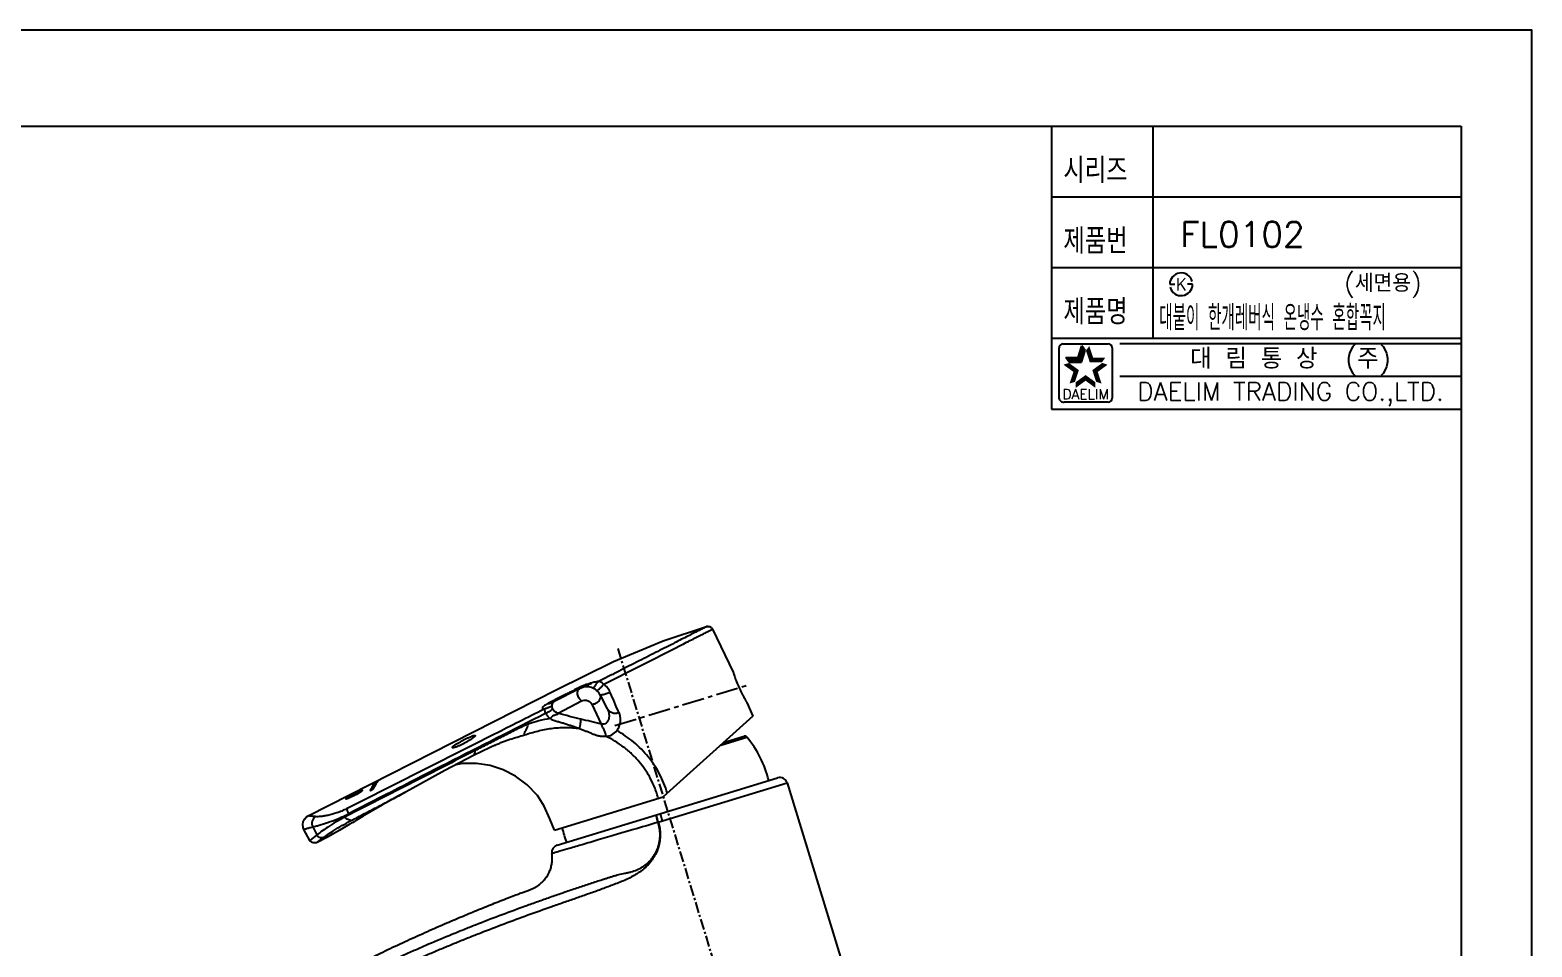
# Model space of a CAD drawing. Extents: x 7342 to 7936, y -141 to 279.
# Drawn here: x 7638.7 to 7935.7, y 97.5 to 278.9 of the extents above; entities that cross this region are included whole.
import ezdxf
from ezdxf.enums import TextEntityAlignment as Align

# ---------------------------------------------------------------- set-up
doc = ezdxf.new("R2010")
doc.units = 0
doc.header["$LTSCALE"] = 7
doc.header["$MEASUREMENT"] = 0
doc.linetypes.add('CENTER', pattern=[2, 1.25, -0.25, 0.25, -0.25])
doc.layers.get('0').update_dxf_attribs({"color": 2, "linetype": 'CONTINUOUS'})
for name, color, linetype in [('02___PRT_ALL_AXES', 7, 'CONTINUOUS'), ('03___PRT_ALL_CURVES', 7, 'CONTINUOUS'), ('08_ALL_FEATURES', 7, 'CONTINUOUS'), ('7_ALL_FEATURES', 7, 'CONTINUOUS'), ('CL', 1, 'CENTER'), ('D', 2, 'CONTINUOUS'), ('TXT', 5, 'CONTINUOUS')]:
    doc.layers.add(name, color=color, linetype=linetype)
doc.styles.add('GHS', font='ROMANS.shx', dxfattribs={"bigfont": 'GHS.shx'})
doc.styles.add('ROMANS', font='romans', dxfattribs={"bigfont": 'GHS.shx'})

msp = doc.modelspace()

# ---------------------------------------------------------------- linework, layer by layer
at = {"color": 7}
for p, q in [((7840.66, 259.9), (7840.66, 203.9)), ((7860.66, 259.9), (7860.66, 217.9)), ((7840.66, 245.9), (7921.66, 245.9)), ((7840.66, 231.9), (7921.66, 231.9)), ((7840.66, 217.9), (7921.66, 217.9)), ((7840.66, 203.9), (7921.66, 203.9))]:
    msp.add_line(p, q, dxfattribs=at)
at = {"color": 2, "linetype": 'Continuous'}
for p, q in [((7854.16, 216.9), (7921.66, 216.9)), ((7842.14, 206.04), (7842.14, 216.04)), ((7842.89, 216.79), (7851.89, 216.79)), ((7852.64, 216.04), (7852.64, 206.04)), ((7854.16, 210.4), (7921.66, 210.4)), ((7851.89, 205.29), (7843.14, 205.29))]:
    msp.add_line(p, q, dxfattribs=at)
at = {"color": 2}
for p, q in [((7843.48, 214.09), (7845.9, 214.09)), ((7844.14, 213.17), (7843.48, 214.09)), ((7845.9, 214.09), (7846.65, 216.39)), ((7846.57, 213.17), (7847.32, 215.48)), ((7847.32, 215.48), (7846.65, 216.39)), ((7844.14, 213.17), (7846.57, 213.17))]:
    msp.add_line(p, q, dxfattribs=at)
at = {"color": 7, "linetype": 'Continuous'}
for p, q in [((7775.29, 137.43), (7780.4, 139)), ((7775.82, 137.91), (7779.87, 139.15)), ((7763.39, 123.86), (7786.5, 130.93)), ((7763.74, 122.4), (7788.37, 129.93)), ((7742.9, 117.6), (7762.54, 123.61))]:
    msp.add_line(p, q, dxfattribs=at)
at = {"linetype": 'Continuous'}
msp.add_lwpolyline([(7341.66, -141.1), (7935.66, -141.1), (7935.66, 278.9), (7341.66, 278.9)], close=True, dxfattribs=at)
at = {"color": 2, "linetype": 'Continuous'}
for centre, radius, start, end in [((7842.89, 216.04), 0.75, 90, 180), ((7851.89, 216.04), 0.75, 0, 90), ((7843.01, 206.16), 0.884, 188.1301, 278.1301), ((7851.89, 206.04), 0.75, 270, 0)]:
    msp.add_arc(centre, radius, start, end, dxfattribs=at)
at = {"color": 7, "linetype": 'Continuous'}
for centre, radius, start, end in [((7780.01, 138.67), 0.5, 40.1165, 107), ((7743.34, 116.17), 1.5, 106.9995, 188.5108)]:
    msp.add_arc(centre, radius, start, end, dxfattribs=at)
for points, knots in [([(7762.85, 122.13), (7760.12, 121.33), (7756.18, 120.17), (7751.18, 118.68), (7748.06, 117.76), (7745.53, 117.02), (7743.82, 116.52), (7742.81, 116.22), (7742.29, 116.07), (7741.99, 115.98), (7741.86, 115.95)], [0, 0, 0, 0, 0.390439, 0.563372, 0.714323, 0.836364, 0.925806, 0.957809, 0.981026, 1, 1, 1, 1]), ([(7694.16, 86.92), (7695.17, 87.94), (7696.81, 89.36), (7699.1, 91.09), (7700.87, 92.32), (7702.69, 93.48), (7704.56, 94.55), (7706.48, 95.53), (7708.42, 96.47), (7710.37, 97.4), (7712.97, 98.61), (7716.26, 100.11), (7720, 101.76), (7723.44, 103.24), (7726.08, 104.33), (7728.13, 105.17), (7729.69, 105.8), (7731.24, 106.42), (7732.85, 107.05), (7734.24, 107.58), (7735.38, 108.01), (7736.2, 108.31), (7736.94, 108.59), (7737.57, 108.84), (7738.12, 109.05), (7738.6, 109.29), (7739.05, 109.57), (7739.63, 109.99), (7740.15, 110.48), (7740.61, 111.03), (7740.9, 111.47), (7741.14, 111.86), (7741.32, 112.23), (7741.48, 112.6), (7741.63, 113), (7741.75, 113.42), (7741.83, 113.83), (7741.91, 114.39), (7741.95, 115.1), (7741.9, 115.67), (7741.86, 115.95)], [0, 0, 0, 0, 0.074435, 0.111672, 0.148923, 0.18617, 0.223388, 0.260587, 0.29781, 0.335065, 0.372336, 0.446535, 0.522016, 0.584165, 0.640425, 0.66992, 0.698993, 0.727421, 0.756732, 0.788367, 0.804449, 0.819798, 0.833713, 0.845493, 0.854897, 0.864063, 0.8733, 0.882512, 0.900937, 0.910115, 0.91948, 0.928107, 0.933723, 0.941038, 0.948785, 0.956138, 0.963355, 0.970669, 0.985347, 1, 1, 1, 1])]:
    msp.add_open_spline(points, degree=3, knots=knots, dxfattribs=at)
at = {"color": 2}
for points in [[(7843.48, 214.09), (7844.14, 213.17), (7845.9, 214.09), (7846.57, 213.17)], [(7845.9, 214.09), (7846.57, 213.17), (7846.65, 216.39), (7847.32, 215.48)], [(7848.13, 216.39), (7847.46, 215.48), (7848.88, 214.09), (7848.21, 213.17)], [(7848.88, 214.09), (7848.21, 213.17), (7851.3, 214.09), (7850.64, 213.17)], [(7844.98, 211.26), (7846.06, 211.61), (7843.02, 212.68), (7844.1, 213.03)], [(7844.23, 208.95), (7845.31, 209.3), (7844.98, 211.26), (7846.06, 211.61)], [(7851.76, 212.68), (7850.68, 213.03), (7849.8, 211.26), (7848.72, 211.61)], [(7849.8, 211.26), (7848.72, 211.61), (7850.55, 208.95), (7849.47, 209.3)], [(7847.39, 209.51), (7847.39, 210.64), (7845.43, 208.08), (7845.43, 209.21)], [(7849.35, 208.08), (7849.35, 209.21), (7847.39, 209.51), (7847.39, 210.64)]]:
    msp.add_solid(points, dxfattribs=at)
at = {"layer": '02___PRT_ALL_AXES', "color": 7, "linetype": 'Continuous'}
for start, end in [(13.5268, 40.1165), (192.2547, 200.4732)]:
    msp.add_arc((7764.37, 125.49), 20.95, start, end, dxfattribs=at)
msp.add_open_spline([(7777.72, 151.83), (7777.75, 151.75), (7777.84, 151.44), (7778.05, 150.79), (7778.4, 149.84), (7778.78, 148.94), (7779.13, 148.18), (7779.4, 147.64), (7779.66, 147.15), (7779.9, 146.72), (7780.07, 146.41), (7780.2, 146.2), (7780.27, 146.08), (7780.33, 145.98), (7780.37, 145.92), (7780.39, 145.87), (7780.4, 145.86), (7780.41, 145.85)], degree=3, knots=[0, 0, 0, 0, 0.03891, 0.147647, 0.309586, 0.499833, 0.596578, 0.689613, 0.775563, 0.8513, 0.913943, 0.939535, 0.960909, 0.977827, 0.990074, 0.997492, 1, 1, 1, 1], dxfattribs=at)
at = {"layer": '03___PRT_ALL_CURVES', "color": 7, "linetype": 'Continuous'}
for p, q in [((7723.9, 138.16), (7724.8, 138.62)), ((7724.99, 138.02), (7724.09, 137.54)), ((7701.83, 127.04), (7703.52, 127.86)), ((7703.76, 128.25), (7701.99, 127.39))]:
    msp.add_line(p, q, dxfattribs=at)
for points, knots in [([(7724.09, 137.54), (7724, 137.5), (7723.82, 137.41), (7723.58, 137.29), (7723.35, 137.19), (7723.14, 137.1), (7722.94, 137.03), (7722.76, 136.97), (7722.6, 136.92), (7722.46, 136.89), (7722.34, 136.88), (7722.25, 136.88), (7722.19, 136.91), (7722.17, 136.95), (7722.19, 137.02), (7722.26, 137.1), (7722.36, 137.2), (7722.5, 137.31), (7722.68, 137.44), (7722.95, 137.62), (7723.36, 137.86), (7723.72, 138.06), (7723.9, 138.16)], [0, 0, 0, 0, 0.045455, 0.090909, 0.136364, 0.181818, 0.227273, 0.272727, 0.318182, 0.363636, 0.409091, 0.454545, 0.5, 0.545455, 0.590909, 0.636364, 0.681818, 0.727273, 0.772727, 0.818182, 0.909091, 1, 1, 1, 1]), ([(7724.8, 138.62), (7724.98, 138.71), (7725.33, 138.89), (7725.71, 139.05), (7725.98, 139.16), (7726.16, 139.23), (7726.32, 139.28), (7726.45, 139.32), (7726.56, 139.34), (7726.64, 139.33), (7726.69, 139.31), (7726.7, 139.27), (7726.67, 139.2), (7726.6, 139.12), (7726.5, 139.01), (7726.36, 138.89), (7726.19, 138.76), (7725.91, 138.57), (7725.52, 138.31), (7725.17, 138.11), (7724.99, 138.02)], [0, 0, 0, 0, 0.090909, 0.181818, 0.227273, 0.272727, 0.318182, 0.363636, 0.409091, 0.454545, 0.5, 0.545455, 0.590909, 0.636364, 0.681818, 0.727273, 0.772727, 0.818182, 0.909091, 1, 1, 1, 1]), ([(7703.52, 127.86), (7703.57, 127.89), (7703.66, 127.94), (7703.8, 128.02), (7703.94, 128.1), (7704.06, 128.17), (7704.16, 128.25), (7704.25, 128.31), (7704.32, 128.37), (7704.37, 128.41), (7704.39, 128.44), (7704.38, 128.46), (7704.36, 128.47), (7704.32, 128.47), (7704.26, 128.46), (7704.18, 128.43), (7704.09, 128.4), (7703.96, 128.34), (7703.84, 128.29), (7703.76, 128.25)], [0, 0, 0, 0, 0.055556, 0.111111, 0.166667, 0.222222, 0.277778, 0.333333, 0.388889, 0.444444, 0.5, 0.555556, 0.611111, 0.666667, 0.722222, 0.777778, 0.833333, 0.888889, 1, 1, 1, 1]), ([(7705.94, 128.49), (7705.93, 128.48), (7705.93, 128.47), (7705.94, 128.46), (7705.96, 128.45), (7705.99, 128.45), (7706.06, 128.47), (7706.16, 128.5), (7706.28, 128.56), (7706.4, 128.64), (7706.51, 128.71), (7706.55, 128.76), (7706.56, 128.78)], [0, 0, 0, 0, 0.0625, 0.125, 0.1875, 0.25, 0.375, 0.5, 0.625, 0.75, 0.875, 1, 1, 1, 1]), ([(7706.9, 130.15), (7706.89, 130.13), (7706.85, 130.07), (7706.77, 129.94), (7706.64, 129.72), (7706.45, 129.4), (7706.21, 128.99), (7706.03, 128.67), (7705.94, 128.49)], [0, 0, 0, 0, 0.028195, 0.109418, 0.243632, 0.432988, 0.682413, 1, 1, 1, 1]), ([(7701.99, 127.39), (7701.94, 127.36), (7701.84, 127.31), (7701.7, 127.23), (7701.56, 127.15), (7701.43, 127.07), (7701.32, 127), (7701.23, 126.94), (7701.17, 126.89), (7701.13, 126.85), (7701.12, 126.82), (7701.13, 126.8), (7701.16, 126.8), (7701.21, 126.8), (7701.28, 126.82), (7701.37, 126.85), (7701.47, 126.88), (7701.62, 126.94), (7701.74, 126.99), (7701.83, 127.04)], [0, 0, 0, 0, 0.055556, 0.111111, 0.166667, 0.222222, 0.277778, 0.333333, 0.388889, 0.444444, 0.5, 0.555556, 0.611111, 0.666667, 0.722222, 0.777778, 0.833333, 0.888889, 1, 1, 1, 1])]:
    msp.add_open_spline(points, degree=3, knots=knots, dxfattribs=at)
msp.add_open_spline([(7706.56, 128.78), (7706.73, 129.1), (7707.02, 129.62), (7707.32, 130.12), (7707.5, 130.41), (7707.53, 130.47), (7707.53, 130.47)], degree=3, dxfattribs=at)
at = {"layer": '08_ALL_FEATURES', "color": 7, "linetype": 'Continuous'}
for p, q in [((7772.44, 160.86), (7772.44, 160.86)), ((7773.62, 160.35), (7777.72, 151.83)), ((7752.1, 149.5), (7766.64, 156.82)), ((7766.64, 156.82), (7766.71, 156.85)), ((7766.71, 156.85), (7767.19, 157.1)), ((7767.19, 157.1), (7767.47, 157.24)), ((7747.4, 148.64), (7742.15, 145.96)), ((7747.46, 148.66), (7747.63, 148.74)), ((7742.44, 146.35), (7742.26, 146.25)), ((7742.46, 146.36), (7742.44, 146.35)), ((7743.13, 146.69), (7742.46, 146.36)), ((7743.12, 143.7), (7747.71, 146.15)), ((7752.84, 144.57), (7751.44, 147.32)), ((7780.41, 145.85), (7781.59, 143.11)), ((7749.73, 145.49), (7751.63, 141.57)), ((7752.83, 144.58), (7752.84, 144.57)), ((7781.59, 143.11), (7763.86, 127.15)), ((7730.64, 137.4), (7730.71, 137.43)), ((7726.33, 135.33), (7726.33, 135.33)), ((7712.93, 128.13), (7710.7, 126.9)), ((7713.04, 128.19), (7713.02, 128.17)), ((7708.32, 125.55), (7706.11, 124.26)), ((7710.76, 126.93), (7708.23, 125.5)), ((7742.35, 120.57), (7763.86, 127.15)), ((7701.75, 123.61), (7701.65, 123.83)), ((7702.48, 122.1), (7701.79, 121.67)), ((7703.31, 122.6), (7702.4, 122.05)), ((7704.54, 123.34), (7703.21, 122.54)), ((7706.22, 124.33), (7704.43, 123.27)), ((7693.97, 118.53), (7692.81, 120.71)), ((7695.31, 119.6), (7693.97, 118.53)), ((7694.57, 121.22), (7695.36, 119.64)), ((7697.6, 119.28), (7695.33, 118.1)), ((7695.33, 118.1), (7696.63, 119.08))]:
    msp.add_line(p, q, dxfattribs=at)
for points in [[(7693.67, 123.43), (7742.71, 148.33), (7754.04, 153.97), (7763.87, 158.03), (7772.44, 160.86)], [(7772.44, 160.86), (7772.58, 160.9), (7772.84, 160.9), (7773.1, 160.83), (7773.2, 160.78)], [(7730.64, 137.4), (7729.65, 136.94), (7727.97, 136.13), (7726.33, 135.33)], [(7726.33, 135.33), (7720.66, 132.38), (7713.77, 128.58), (7712.93, 128.13)], [(7742.35, 120.57), (7741.46, 122.8), (7740.32, 125.33), (7738.98, 127.47), (7736.98, 129.55), (7734.67, 131.27), (7732.23, 132.52), (7729.64, 133.36), (7726.92, 133.78), (7724.21, 133.75), (7722.84, 133.51)], [(7692.81, 120.71), (7692.65, 121.1), (7692.58, 121.68), (7692.67, 122.25), (7692.93, 122.78), (7693.33, 123.21), (7693.67, 123.43)], [(7701.79, 121.67), (7699.81, 120.5), (7697.6, 119.28)], [(7695.33, 118.1), (7695.19, 118.06), (7695.01, 118.05), (7694.83, 118.06), (7694.66, 118.1), (7694.48, 118.16), (7694.32, 118.23), (7694.18, 118.31), (7694.06, 118.41), (7693.97, 118.53)]]:
    msp.add_lwpolyline(points, dxfattribs=at)
for centre, radius, start, end in [((7772.72, 159.91), 1, 26.6099, 106.4418), ((7755.76, 130.77), 19.93, 114.921, 115.0775), ((7748.76, 145.96), 3, 26.9704, 116.9714), ((7749.6, 144.18), 4.97, 113.3257, 114.8338), ((7903, -173.84), 358.18, 116.6644, 116.863), ((7700.19, 235.31), 98.46, 297.6133, 297.8265), ((12715.95, -9670.71), 11003.47, 116.88208, 117.11012), ((7744.57, 121.81), 21.07, 98.3144, 110.928), ((7722.26, 83.27), 45.26, 116.9539, 118.1726), ((7711.29, 99.47), 25.7, 128.3191, 128.4612)]:
    msp.add_arc(centre, radius, start, end, dxfattribs=at)
for points, knots in [([(7772.44, 160.86), (7772.43, 160.86), (7772.42, 160.85), (7772.4, 160.84), (7772.37, 160.83), (7772.33, 160.8), (7772.27, 160.77), (7772.16, 160.72), (7772, 160.63), (7771.76, 160.51), (7771.48, 160.37), (7771.14, 160.2), (7770.6, 159.92), (7769.8, 159.51), (7768.71, 158.96), (7767.45, 158.31), (7766.03, 157.59), (7764.46, 156.79), (7762.14, 155.61), (7759.02, 154.03), (7756.13, 152.56), (7754.13, 151.54), (7752.78, 150.85), (7751.77, 150.34), (7751.09, 150)], [0, 0, 0, 0, 0.001004, 0.002109, 0.002951, 0.004988, 0.00788, 0.011306, 0.019928, 0.030957, 0.044346, 0.060062, 0.078077, 0.120808, 0.172123, 0.231499, 0.298313, 0.371887, 0.451396, 0.624676, 0.81033, 0.857711, 0.905197, 1, 1, 1, 1]), ([(7767.47, 157.24), (7767.93, 157.47), (7768.8, 157.91), (7770.03, 158.53), (7770.94, 158.99), (7771.59, 159.32), (7772.01, 159.53), (7772.38, 159.72), (7772.7, 159.88), (7772.97, 160.02), (7773.17, 160.12), (7773.31, 160.19), (7773.39, 160.23), (7773.46, 160.27), (7773.51, 160.3), (7773.56, 160.32), (7773.58, 160.34), (7773.6, 160.35), (7773.61, 160.35), (7773.61, 160.35), (7773.62, 160.35), (7773.62, 160.35)], [0, 0, 0, 0, 0.225209, 0.424972, 0.597258, 0.672578, 0.74045, 0.800707, 0.853197, 0.897806, 0.934465, 0.949785, 0.963083, 0.974348, 0.983575, 0.990756, 0.995886, 0.997683, 0.998967, 0.999738, 1, 1, 1, 1]), ([(7747.31, 148.82), (7747.12, 148.73), (7746.73, 148.54), (7746.35, 148.34), (7746.15, 148.24)], [0, 0, 0, 0, 0.4956, 1, 1, 1, 1]), ([(7747.23, 148.69), (7747.17, 148.64), (7747.05, 148.55), (7746.78, 148.36), (7746.56, 148.23), (7746.41, 148.15)], [0, 0, 0, 0, 0.219148, 0.470867, 1, 1, 1, 1]), ([(7747.71, 146.15), (7747.5, 146.31), (7747.15, 146.72), (7746.93, 147.35), (7746.92, 147.86), (7747, 148.19), (7747.16, 148.47), (7747.32, 148.59), (7747.4, 148.64)], [0, 0, 0, 0, 0.272094, 0.548941, 0.677414, 0.794605, 0.900823, 1, 1, 1, 1]), ([(7747.29, 148.75), (7747.28, 148.75), (7747.26, 148.73), (7747.24, 148.71), (7747.23, 148.69)], [0, 0, 0, 0, 0.238091, 1, 1, 1, 1]), ([(7747.36, 148.85), (7747.36, 148.84), (7747.35, 148.82), (7747.33, 148.8), (7747.32, 148.79)], [0, 0, 0, 0, 0.23006, 1, 1, 1, 1]), ([(7749.73, 149.7), (7749.56, 149.66), (7749.2, 149.56), (7748.63, 149.38), (7748.01, 149.14), (7747.59, 148.95), (7747.36, 148.85)], [0, 0, 0, 0, 0.212557, 0.442192, 0.70706, 1, 1, 1, 1]), ([(7747.63, 148.74), (7747.69, 148.77), (7747.94, 148.87), (7748.19, 148.97), (7748.39, 149.05)], [0, 0, 0, 0, 0.228578, 1, 1, 1, 1]), ([(7748.39, 149.05), (7748.64, 149.14), (7749, 149.29), (7749.45, 149.51), (7749.64, 149.64), (7749.73, 149.7)], [0, 0, 0, 0, 0.532892, 0.780301, 1, 1, 1, 1]), ([(7751.09, 150), (7750.98, 149.98), (7750.53, 149.9), (7750.07, 149.8), (7749.73, 149.7)], [0, 0, 0, 0, 0.232951, 1, 1, 1, 1]), ([(7751.09, 150), (7750.92, 149.87), (7750.7, 149.66), (7750.46, 149.34), (7750.33, 149.13), (7750.24, 148.98), (7750.17, 148.87), (7750.13, 148.8), (7750.09, 148.75), (7750.05, 148.72), (7750.01, 148.7), (7749.98, 148.71), (7749.97, 148.71)], [0, 0, 0, 0, 0.364977, 0.52699, 0.671637, 0.79441, 0.846009, 0.890292, 0.926872, 0.955868, 0.978761, 1, 1, 1, 1]), ([(7750.68, 148.27), (7750.7, 148.25), (7750.77, 148.24), (7750.88, 148.27), (7751.02, 148.35), (7751.27, 148.55), (7751.64, 148.93), (7751.93, 149.29), (7752.1, 149.5)], [0, 0, 0, 0, 0.042953, 0.100799, 0.18242, 0.290667, 0.589882, 1, 1, 1, 1]), ([(7752.1, 149.5), (7752, 149.57), (7751.83, 149.71), (7751.57, 149.88), (7751.32, 149.99), (7751.16, 150.01), (7751.09, 150)], [0, 0, 0, 0, 0.309517, 0.586878, 0.81474, 1, 1, 1, 1]), ([(7753.34, 147.9), (7753.21, 148.22), (7752.85, 148.81), (7752.36, 149.29), (7752.1, 149.5)], [0, 0, 0, 0, 0.500047, 1, 1, 1, 1]), ([(7741.15, 145.7), (7741.01, 145.62), (7740.74, 145.47), (7740.39, 145.24), (7740.16, 145.06), (7740.03, 144.92), (7739.98, 144.82), (7739.95, 144.71), (7740.03, 144.6), (7740.14, 144.55), (7740.23, 144.52), (7740.28, 144.51)], [0, 0, 0, 0, 0.239869, 0.462911, 0.633846, 0.693999, 0.740218, 0.8045, 0.858691, 0.922772, 1, 1, 1, 1]), ([(7742.15, 145.96), (7742.07, 145.92), (7741.92, 145.85), (7741.72, 145.74), (7741.54, 145.66), (7741.4, 145.61), (7741.3, 145.58), (7741.22, 145.58), (7741.18, 145.6), (7741.15, 145.63), (7741.15, 145.67), (7741.15, 145.7)], [0, 0, 0, 0, 0.233408, 0.433052, 0.59726, 0.725971, 0.820604, 0.885592, 0.911212, 0.936471, 1, 1, 1, 1]), ([(7741.91, 145.23), (7741.91, 145.35), (7741.95, 145.58), (7742.05, 145.79), (7742.12, 145.87)], [0, 0, 0, 0, 0.531804, 1, 1, 1, 1]), ([(7742.12, 145.87), (7742.14, 145.89), (7742.2, 145.97), (7742.29, 146.03), (7742.35, 146.07)], [0, 0, 0, 0, 0.255887, 1, 1, 1, 1]), ([(7745.83, 148.07), (7745.6, 147.95), (7744.71, 147.49), (7743.8, 147.03), (7743.13, 146.69)], [0, 0, 0, 0, 0.250725, 1, 1, 1, 1]), ([(7743.13, 146.69), (7743.13, 146.68), (7743.13, 146.66), (7743.15, 146.62), (7743.21, 146.61), (7743.28, 146.61), (7743.35, 146.62), (7743.41, 146.63), (7743.44, 146.64), (7743.47, 146.65), (7743.48, 146.65), (7743.49, 146.66), (7743.5, 146.66), (7743.5, 146.66), (7743.5, 146.65), (7743.5, 146.65), (7743.49, 146.65), (7743.47, 146.64), (7743.46, 146.63), (7743.45, 146.62)], [0, 0, 0, 0, 0.06693, 0.123141, 0.2479, 0.409494, 0.586301, 0.670133, 0.744948, 0.806164, 0.830234, 0.849186, 0.862479, 0.869706, 0.872576, 0.880905, 0.897105, 0.921933, 1, 1, 1, 1]), ([(7746.41, 148.15), (7746.36, 148.12), (7746.2, 148.03), (7746.04, 147.94), (7745.92, 147.88)], [0, 0, 0, 0, 0.3086, 1, 1, 1, 1]), ([(7747.71, 146.15), (7747.86, 146.23), (7748.25, 146.36), (7748.87, 146.3), (7749.41, 145.98), (7749.65, 145.65), (7749.73, 145.49)], [0, 0, 0, 0, 0.226174, 0.500036, 0.773881, 1, 1, 1, 1]), ([(7749.73, 145.49), (7749.99, 145.5), (7750.51, 145.63), (7751.06, 146.01), (7751.37, 146.41), (7751.5, 146.73), (7751.53, 147.04), (7751.48, 147.24), (7751.44, 147.32)], [0, 0, 0, 0, 0.272095, 0.548942, 0.677414, 0.794605, 0.900823, 1, 1, 1, 1]), ([(7751.44, 147.32), (7751.44, 147.32), (7751.44, 147.32), (7751.44, 147.32), (7751.45, 147.33), (7751.46, 147.33), (7751.48, 147.33), (7751.51, 147.33), (7751.55, 147.34), (7751.62, 147.35), (7751.71, 147.37), (7751.83, 147.4), (7751.96, 147.43), (7752.11, 147.47), (7752.33, 147.53), (7752.62, 147.63), (7752.98, 147.76), (7753.22, 147.85), (7753.34, 147.9)], [0, 0, 0, 0, 0.000708, 0.002933, 0.006804, 0.012448, 0.019994, 0.02958, 0.055485, 0.091375, 0.138065, 0.195893, 0.264627, 0.342589, 0.427863, 0.612322, 0.805159, 1, 1, 1, 1]), ([(7740.28, 144.51), (7737.03, 142.86), (7728.9, 138.74), (7715.9, 132.16), (7706.14, 127.25), (7701.27, 124.81)], [0, 0, 0, 0, 0.250541, 0.625693, 1, 1, 1, 1]), ([(7740.28, 144.51), (7740.36, 144.56), (7740.53, 144.65), (7740.78, 144.75), (7741.02, 144.83), (7741.24, 144.89), (7741.43, 144.95), (7741.66, 145.05), (7741.82, 145.15), (7741.91, 145.23)], [0, 0, 0, 0, 0.156958, 0.314328, 0.457593, 0.58015, 0.688967, 0.792279, 1, 1, 1, 1]), ([(7740.67, 143.71), (7740.63, 143.8), (7740.56, 143.98), (7740.48, 144.23), (7740.41, 144.41), (7740.32, 144.5), (7740.28, 144.51)], [0, 0, 0, 0, 0.334963, 0.635224, 0.861529, 1, 1, 1, 1]), ([(7742.02, 144.6), (7741.95, 144.52), (7741.77, 144.35), (7741.33, 144.03), (7740.95, 143.82), (7740.67, 143.71)], [0, 0, 0, 0, 0.199856, 0.446631, 1, 1, 1, 1]), ([(7740.67, 143.71), (7740.75, 143.49), (7740.99, 143.09), (7741.34, 142.78), (7741.53, 142.65)], [0, 0, 0, 0, 0.499914, 1, 1, 1, 1]), ([(7743.12, 143.7), (7743.12, 143.68), (7743.11, 143.63), (7743.07, 143.57), (7743.01, 143.52), (7742.9, 143.46), (7742.73, 143.4), (7742.51, 143.33), (7742.25, 143.24), (7741.99, 143.11), (7741.73, 142.92), (7741.59, 142.75), (7741.53, 142.65)], [0, 0, 0, 0, 0.035468, 0.070317, 0.108456, 0.151856, 0.255843, 0.379948, 0.518739, 0.667952, 0.826824, 1, 1, 1, 1]), ([(7741.53, 142.65), (7741.63, 142.58), (7741.8, 142.49), (7742.04, 142.39), (7742.22, 142.33), (7742.4, 142.28), (7742.65, 142.21), (7742.95, 142.11), (7743.32, 142), (7743.69, 141.89), (7744.06, 141.79), (7744.54, 141.64), (7745.15, 141.45), (7746.12, 141.12), (7746.84, 140.86), (7747.32, 140.69)], [0, 0, 0, 0, 0.062536, 0.09382, 0.125084, 0.156345, 0.187609, 0.250138, 0.312662, 0.375178, 0.437671, 0.500162, 0.625142, 0.750114, 1, 1, 1, 1]), ([(7742.02, 144.6), (7742, 144.65), (7741.95, 144.78), (7741.92, 144.99), (7741.91, 145.15), (7741.91, 145.23)], [0, 0, 0, 0, 0.257657, 0.638209, 1, 1, 1, 1]), ([(7743.12, 143.7), (7742.89, 143.77), (7742.43, 143.98), (7742.12, 144.38), (7742.02, 144.6)], [0, 0, 0, 0, 0.506347, 1, 1, 1, 1]), ([(7747.55, 142.55), (7746.81, 142.72), (7745.33, 143.09), (7743.86, 143.5), (7743.12, 143.7)], [0, 0, 0, 0, 0.498714, 1, 1, 1, 1]), ([(7752.84, 144.56), (7752.99, 144.26), (7753.15, 143.76), (7753.17, 143.09), (7753.11, 142.59), (7752.94, 142.12), (7752.61, 141.73), (7752.14, 141.51), (7751.79, 141.53), (7751.63, 141.57)], [0, 0, 0, 0, 0.253543, 0.379268, 0.503342, 0.626112, 0.749607, 0.874173, 1, 1, 1, 1]), ([(7752.84, 144.56), (7752.84, 144.57), (7752.84, 144.57), (7752.84, 144.57), (7752.85, 144.56), (7752.85, 144.55), (7752.86, 144.55)], [0, 0, 0, 0, 0.15092, 0.204788, 0.479137, 1, 1, 1, 1]), ([(7752.86, 144.55), (7752.86, 144.54), (7752.88, 144.52), (7752.9, 144.5), (7752.91, 144.48)], [0, 0, 0, 0, 0.183358, 1, 1, 1, 1]), ([(7752.91, 144.48), (7753, 144.36), (7753.25, 144.11), (7753.66, 143.85), (7754.09, 143.73), (7754.56, 143.71), (7754.9, 143.8), (7755.11, 143.89)], [0, 0, 0, 0, 0.176207, 0.435393, 0.575816, 0.717385, 1, 1, 1, 1]), ([(7754.69, 140.27), (7754.89, 140.52), (7755.21, 141.07), (7755.44, 142.01), (7755.42, 142.98), (7755.24, 143.6), (7755.11, 143.89)], [0, 0, 0, 0, 0.249183, 0.499144, 0.749516, 1, 1, 1, 1]), ([(7737.05, 141.48), (7736.6, 141.31), (7735.7, 140.93), (7734.41, 140.27), (7733.12, 139.61), (7731.4, 138.74), (7729.24, 137.64), (7727.52, 136.76), (7726.66, 136.32)], [0, 0, 0, 0, 0.125093, 0.250136, 0.375165, 0.500188, 0.75015, 1, 1, 1, 1]), ([(7736.46, 139.44), (7736.43, 139.5), (7736.42, 139.6), (7736.44, 139.74), (7736.5, 139.9), (7736.6, 140.12), (7736.75, 140.4), (7736.9, 140.68), (7737.05, 141.03), (7737.11, 141.33), (7737.05, 141.48)], [0, 0, 0, 0, 0.083536, 0.134103, 0.191453, 0.32369, 0.471143, 0.622207, 0.765591, 1, 1, 1, 1]), ([(7736.46, 139.44), (7737.33, 139.71), (7739.08, 140.24), (7741.78, 140.78), (7744.55, 140.96), (7746.4, 140.83), (7747.32, 140.69)], [0, 0, 0, 0, 0.247277, 0.496856, 0.748036, 1, 1, 1, 1]), ([(7747.32, 140.69), (7747.44, 141.03), (7747.53, 141.54), (7747.56, 142.17), (7747.56, 142.43), (7747.55, 142.55)], [0, 0, 0, 0, 0.577134, 0.81887, 1, 1, 1, 1]), ([(7747.32, 140.69), (7747.53, 140.61), (7747.96, 140.45), (7748.59, 140.2), (7749.12, 139.99), (7749.54, 139.81), (7749.85, 139.67), (7750.16, 139.54), (7750.59, 139.39), (7751.14, 139.25), (7751.81, 139.16), (7752.27, 139.14), (7752.49, 139.15)], [0, 0, 0, 0, 0.125451, 0.25084, 0.376166, 0.438806, 0.501432, 0.564006, 0.626485, 0.751152, 0.875616, 1, 1, 1, 1]), ([(7751.63, 141.57), (7750.95, 141.74), (7749.59, 142.07), (7748.23, 142.38), (7747.55, 142.55)], [0, 0, 0, 0, 0.500579, 1, 1, 1, 1]), ([(7751.63, 141.57), (7751.63, 141.5), (7751.66, 141.35), (7751.76, 141.12), (7751.89, 140.87), (7752.11, 140.47), (7752.37, 139.92), (7752.48, 139.41), (7752.49, 139.15)], [0, 0, 0, 0, 0.079049, 0.17526, 0.288141, 0.414671, 0.69516, 1, 1, 1, 1]), ([(7752.49, 139.15), (7752.91, 139.16), (7753.76, 139.38), (7754.43, 139.94), (7754.69, 140.27)], [0, 0, 0, 0, 0.499109, 1, 1, 1, 1]), ([(7764.69, 127.89), (7764.49, 128.54), (7764.03, 129.82), (7763.18, 131.68), (7762.14, 133.44), (7760.93, 135.09), (7759.57, 136.61), (7758.07, 138), (7756.44, 139.23), (7755.29, 139.94), (7754.69, 140.27)], [0, 0, 0, 0, 0.12505, 0.250122, 0.37518, 0.500255, 0.625289, 0.750275, 0.875255, 1, 1, 1, 1]), ([(7730.71, 137.43), (7730.94, 137.53), (7731.41, 137.74), (7732.12, 138.05), (7732.83, 138.32), (7733.8, 138.65), (7735.01, 139), (7735.98, 139.29), (7736.46, 139.44)], [0, 0, 0, 0, 0.125908, 0.251831, 0.377719, 0.503368, 0.753067, 1, 1, 1, 1]), ([(7762.91, 126.86), (7762.81, 127.19), (7762.61, 127.85), (7762.14, 129.16), (7761.56, 130.42), (7760.88, 131.63), (7760.14, 132.8), (7759.3, 133.91), (7758.37, 134.95), (7757.64, 135.68), (7756.86, 136.38), (7755.24, 137.68), (7753.75, 138.57), (7752.49, 139.15)], [0, 0, 0, 0, 0.062604, 0.125207, 0.250363, 0.312964, 0.375562, 0.500701, 0.56328, 0.625844, 0.688386, 0.750897, 1, 1, 1, 1]), ([(7726.66, 136.32), (7724.58, 135.26), (7716.28, 131.02), (7707.97, 126.79), (7701.75, 123.61)], [0, 0, 0, 0, 0.250334, 1, 1, 1, 1]), ([(7726.33, 135.33), (7726.33, 135.33), (7726.35, 135.34), (7726.37, 135.37), (7726.4, 135.4), (7726.45, 135.47), (7726.51, 135.57), (7726.59, 135.71), (7726.65, 135.86), (7726.71, 136.06), (7726.7, 136.23), (7726.66, 136.32)], [0, 0, 0, 0, 0.018263, 0.049536, 0.092345, 0.145051, 0.273503, 0.421856, 0.577766, 0.730422, 1, 1, 1, 1]), ([(7702.11, 122.46), (7702.34, 122.57), (7702.79, 122.8), (7703.7, 123.27), (7704.83, 123.85), (7706.18, 124.55), (7707.99, 125.49), (7710.24, 126.68), (7712.03, 127.64), (7712.93, 128.13)], [0, 0, 0, 0, 0.062371, 0.124782, 0.24975, 0.374715, 0.499695, 0.749802, 1, 1, 1, 1]), ([(7701.27, 124.81), (7700.95, 124.66), (7700.31, 124.36), (7699.09, 123.88), (7697.91, 123.55), (7696.83, 123.35), (7696, 123.25), (7695.43, 123.23), (7695.09, 123.26)], [0, 0, 0, 0, 0.166488, 0.325848, 0.612031, 0.734491, 0.840848, 1, 1, 1, 1]), ([(7701.27, 124.81), (7701.27, 124.75), (7701.31, 124.61), (7701.39, 124.38), (7701.5, 124.11), (7701.6, 123.92), (7701.65, 123.83)], [0, 0, 0, 0, 0.167579, 0.406524, 0.693752, 1, 1, 1, 1]), ([(7695.09, 123.26), (7694.97, 123.27), (7694.76, 123.29), (7694.46, 123.32), (7694.21, 123.35), (7694.01, 123.37), (7693.88, 123.39), (7693.8, 123.4), (7693.75, 123.41), (7693.72, 123.42), (7693.69, 123.42), (7693.68, 123.42), (7693.67, 123.43), (7693.67, 123.43)], [0, 0, 0, 0, 0.244501, 0.454182, 0.628358, 0.766645, 0.870662, 0.910592, 0.942875, 0.967809, 0.985615, 0.996339, 1, 1, 1, 1]), ([(7695.09, 123.26), (7694.93, 123.16), (7694.66, 122.89), (7694.43, 122.37), (7694.38, 121.78), (7694.49, 121.4), (7694.57, 121.22)], [0, 0, 0, 0, 0.240079, 0.489703, 0.74522, 1, 1, 1, 1]), ([(7694.57, 121.22), (7694.76, 121.27), (7695.18, 121.38), (7696.16, 121.65), (7697.63, 122.11), (7699.58, 122.84), (7700.94, 123.47), (7701.65, 123.83)], [0, 0, 0, 0, 0.077276, 0.171767, 0.40591, 0.687559, 1, 1, 1, 1]), ([(7700.89, 123.17), (7699.74, 122.55), (7698.18, 121.62), (7696.36, 120.39), (7695.65, 119.87), (7695.36, 119.64)], [0, 0, 0, 0, 0.59667, 0.827872, 1, 1, 1, 1]), ([(7696.63, 119.08), (7696.92, 119.3), (7697.63, 119.8), (7698.85, 120.6), (7700.38, 121.53), (7701.51, 122.14), (7702.11, 122.46)], [0, 0, 0, 0, 0.169695, 0.400999, 0.682579, 1, 1, 1, 1]), ([(7702.11, 122.46), (7702.09, 122.46), (7702.02, 122.49), (7701.82, 122.55), (7701.52, 122.68), (7701.22, 122.84), (7701.01, 123.02), (7700.92, 123.12), (7700.89, 123.17)], [0, 0, 0, 0, 0.056665, 0.153978, 0.426454, 0.732188, 0.874073, 1, 1, 1, 1]), ([(7692.81, 120.71), (7692.81, 120.71), (7692.81, 120.71), (7692.82, 120.71), (7692.83, 120.71), (7692.84, 120.72), (7692.85, 120.72), (7692.88, 120.73), (7692.92, 120.75), (7692.98, 120.77), (7693.05, 120.8), (7693.14, 120.83), (7693.29, 120.88), (7693.5, 120.95), (7693.81, 121.03), (7694.17, 121.13), (7694.43, 121.19), (7694.57, 121.22)], [0, 0, 0, 0, 0.000977, 0.003891, 0.008746, 0.015542, 0.02428, 0.03496, 0.062155, 0.09714, 0.139931, 0.190545, 0.249002, 0.389551, 0.561822, 0.765546, 1, 1, 1, 1]), ([(7696.63, 119.08), (7696.59, 119.06), (7696.48, 119.04), (7696.24, 119.05), (7695.91, 119.15), (7695.61, 119.3), (7695.41, 119.46), (7695.33, 119.55), (7695.31, 119.6)], [0, 0, 0, 0, 0.099227, 0.21629, 0.487994, 0.766791, 0.891838, 1, 1, 1, 1])]:
    msp.add_open_spline(points, degree=3, knots=knots, dxfattribs=at)
for points in [[(7747.32, 148.79), (7747.31, 148.78), (7747.3, 148.76), (7747.29, 148.75)], [(7755.11, 143.89), (7754.45, 145.19), (7754, 146.6), (7753.34, 147.9)]]:
    msp.add_open_spline(points, degree=3, dxfattribs=at)
at = {"layer": '7_ALL_FEATURES', "color": 7, "linetype": 'Continuous'}
for p, q in [((7762.54, 123.61), (7786.5, 130.93)), ((7788.37, 129.93), (7815.41, 41.51)), ((7762.85, 122.13), (7762.9, 122.15)), ((7762.9, 122.15), (7763.74, 122.4))]:
    msp.add_line(p, q, dxfattribs=at)
msp.add_arc((7786.94, 129.5), 1.5, 17.0001, 106.9986, dxfattribs=at)
for points, knots in [([(7695.92, 85.63), (7696.54, 86.18), (7697.82, 87.25), (7699.81, 88.77), (7701.85, 90.2), (7704.67, 92), (7707.58, 93.63), (7710.61, 95.04), (7712.51, 95.88), (7714.04, 96.55), (7715.57, 97.23), (7718.25, 98.39), (7721.33, 99.68), (7724.42, 100.94), (7727.53, 102.18), (7731.42, 103.69), (7735.35, 105.14), (7738.5, 106.27), (7740.86, 107.11), (7743.23, 107.94), (7745.6, 108.75), (7747.58, 109.42), (7749.16, 109.94), (7750.35, 110.33), (7751.34, 110.65), (7752.13, 110.9), (7752.72, 111.09), (7753.21, 111.24), (7753.61, 111.37), (7753.91, 111.46), (7754.2, 111.56), (7754.6, 111.67), (7755.09, 111.78), (7755.69, 111.91), (7756.29, 112.04), (7756.89, 112.17), (7757.69, 112.38), (7758.67, 112.71), (7759.79, 113.28), (7760.64, 113.9), (7761.24, 114.49), (7761.64, 114.97), (7762.01, 115.48), (7762.35, 116.02), (7762.63, 116.58), (7762.85, 117.17), (7763.03, 117.78), (7763.2, 118.6), (7763.28, 119.65), (7763.19, 120.92), (7762.98, 121.73), (7762.85, 122.13)], [0, 0, 0, 0, 0.031191, 0.0624, 0.09362, 0.124846, 0.187329, 0.218566, 0.249788, 0.265402, 0.281023, 0.312274, 0.374816, 0.406103, 0.437401, 0.500033, 0.56269, 0.594022, 0.625356, 0.65669, 0.688012, 0.7193, 0.734904, 0.750483, 0.766032, 0.77379, 0.781539, 0.789295, 0.793177, 0.797068, 0.800956, 0.804817, 0.812464, 0.820079, 0.827702, 0.835354, 0.843052, 0.858568, 0.874193, 0.889865, 0.897721, 0.905582, 0.913444, 0.921311, 0.929175, 0.937044, 0.944915, 0.952786, 0.968522, 0.984258, 1, 1, 1, 1]), ([(7762.9, 122.15), (7763.03, 121.75), (7763.22, 120.93), (7763.32, 119.67), (7763.22, 118.42), (7762.95, 117.19), (7762.5, 116.01), (7761.87, 114.93), (7761.1, 113.93), (7760.21, 113.04), (7759.22, 112.27), (7758.16, 111.61), (7757.05, 111.02), (7755.91, 110.51), (7754.75, 110.05), (7753.58, 109.61), (7752.41, 109.16), (7750.85, 108.58), (7748.89, 107.88), (7746.53, 107.06), (7744.17, 106.24), (7741.03, 105.14), (7737.11, 103.74), (7732.43, 102.01), (7728.55, 100.52), (7725.46, 99.3), (7723.15, 98.37), (7720.85, 97.42), (7718.56, 96.45), (7716.28, 95.46), (7713.24, 94.13), (7710.2, 92.8), (7707.25, 91.3), (7704.37, 89.67), (7700.91, 87.38), (7698.31, 85.33), (7697.05, 84.25)], [0, 0, 0, 0, 0.015729, 0.031452, 0.047182, 0.062909, 0.078611, 0.094334, 0.110051, 0.12574, 0.141432, 0.15713, 0.172809, 0.188477, 0.204145, 0.219814, 0.235476, 0.251133, 0.282447, 0.313753, 0.345049, 0.376337, 0.438883, 0.501391, 0.563856, 0.595074, 0.626281, 0.657476, 0.688656, 0.719826, 0.750991, 0.813277, 0.844404, 0.875538, 0.937782, 1, 1, 1, 1]), ([(7762.85, 122.13), (7762.8, 122.32), (7762.72, 122.59), (7762.63, 122.93), (7762.58, 123.15), (7762.55, 123.32), (7762.53, 123.47), (7762.52, 123.55), (7762.53, 123.6), (7762.54, 123.61)], [0, 0, 0, 0, 0.381497, 0.55315, 0.699733, 0.820937, 0.914661, 0.974228, 1, 1, 1, 1]), ([(7762.9, 122.15), (7762.88, 122.24), (7762.82, 122.43), (7762.74, 122.69), (7762.68, 122.94), (7762.62, 123.16), (7762.58, 123.34), (7762.56, 123.47), (7762.55, 123.56), (7762.55, 123.6), (7762.55, 123.61), (7762.56, 123.61)], [0, 0, 0, 0, 0.193597, 0.380143, 0.551907, 0.702576, 0.8265, 0.918908, 0.976632, 0.99219, 1, 1, 1, 1]), ([(7763.74, 122.4), (7763.71, 122.5), (7763.65, 122.68), (7763.58, 122.95), (7763.51, 123.19), (7763.45, 123.41), (7763.41, 123.59), (7763.39, 123.73), (7763.38, 123.81), (7763.38, 123.85), (7763.38, 123.86), (7763.39, 123.86)], [0, 0, 0, 0, 0.193645, 0.380237, 0.552022, 0.70271, 0.826645, 0.919048, 0.976743, 0.992269, 1, 1, 1, 1])]:
    msp.add_open_spline(points, degree=3, knots=knots, dxfattribs=at)
at = {"layer": 'CL', "ltscale": 0.25}
msp.add_line((7754.88, 156.54), (7778.13, 80.5), dxfattribs=at)
at = {"layer": 'CL', "ltscale": 0.5}
msp.add_line((7754.32, 141.27), (7780.65, 149.32), dxfattribs=at)
at = {"layer": 'D'}
for p, q in [((7864.04, 228.59), (7864.54, 228.59)), ((7864.54, 228.59), (7865.04, 228.59)), ((7868.04, 228.59), (7867.54, 228.59)), ((7868.54, 228.59), (7868.04, 228.59))]:
    msp.add_line(p, q, dxfattribs=at)
for start, end in [(15, 180), (195, 0)]:
    msp.add_arc((7866.29, 228.59), 2.25, start, end, dxfattribs=at)
at = {"layer": 'TXT', "color": 4}
for p, q in [((7367.66, 259.9), (7921.66, 259.9)), ((7921.66, 259.9), (7921.66, -130.1))]:
    msp.add_line(p, q, dxfattribs=at)

# ---------------------------------------------------------------- texts
at = {"color": 7, "style": 'GHS'}
msp.add_text('FL0102', height=5, dxfattribs=at).set_placement((7878.4, 238.48), align=Align.MIDDLE)
at = {"style": 'GHS'}
msp.add_text('(세면용)', height=3.5, dxfattribs=at).set_placement((7898.54, 227.08))
at = {"style": 'GHS', "width": 0.5}
msp.add_text('대붙이 한개레버식 온냉수 혼합꼭지', height=5, dxfattribs=at).set_placement((7861.96, 219.46))
at = {"color": 7, "linetype": 'Continuous'}
for s, height, style, p in [('대 림 통 상  (주)', 4, 'GHS', (7887.92, 213.6)), ('DAELIM TRADING CO.,LTD.', 3.6, 'ROMANS', (7887.92, 206.83))]:
    msp.add_text(s, height=height, dxfattribs=dict(at, style=style)).set_placement(p, align=Align.MIDDLE)
at = {"color": 2, "linetype": 'Continuous', "style": 'ROMANS'}
msp.add_text('DAELIM', height=2, dxfattribs=at).set_placement((7847.39, 205.84), align=Align.CENTER)
at = {"layer": 'D', "style": 'GHS', "width": 0.8}
for s, p in [('시리즈', (7843, 248.63)), ('제품번', (7843, 234.63)), ('제품명', (7843, 220.63))]:
    msp.add_text(s, height=5, dxfattribs=at).set_placement(p)
at = {"layer": 'D', "style": 'GHS'}
msp.add_text('K', height=2.39, dxfattribs=at).set_placement((7866.29, 228.59), align=Align.MIDDLE)

doc.saveas('drawing.dxf')
